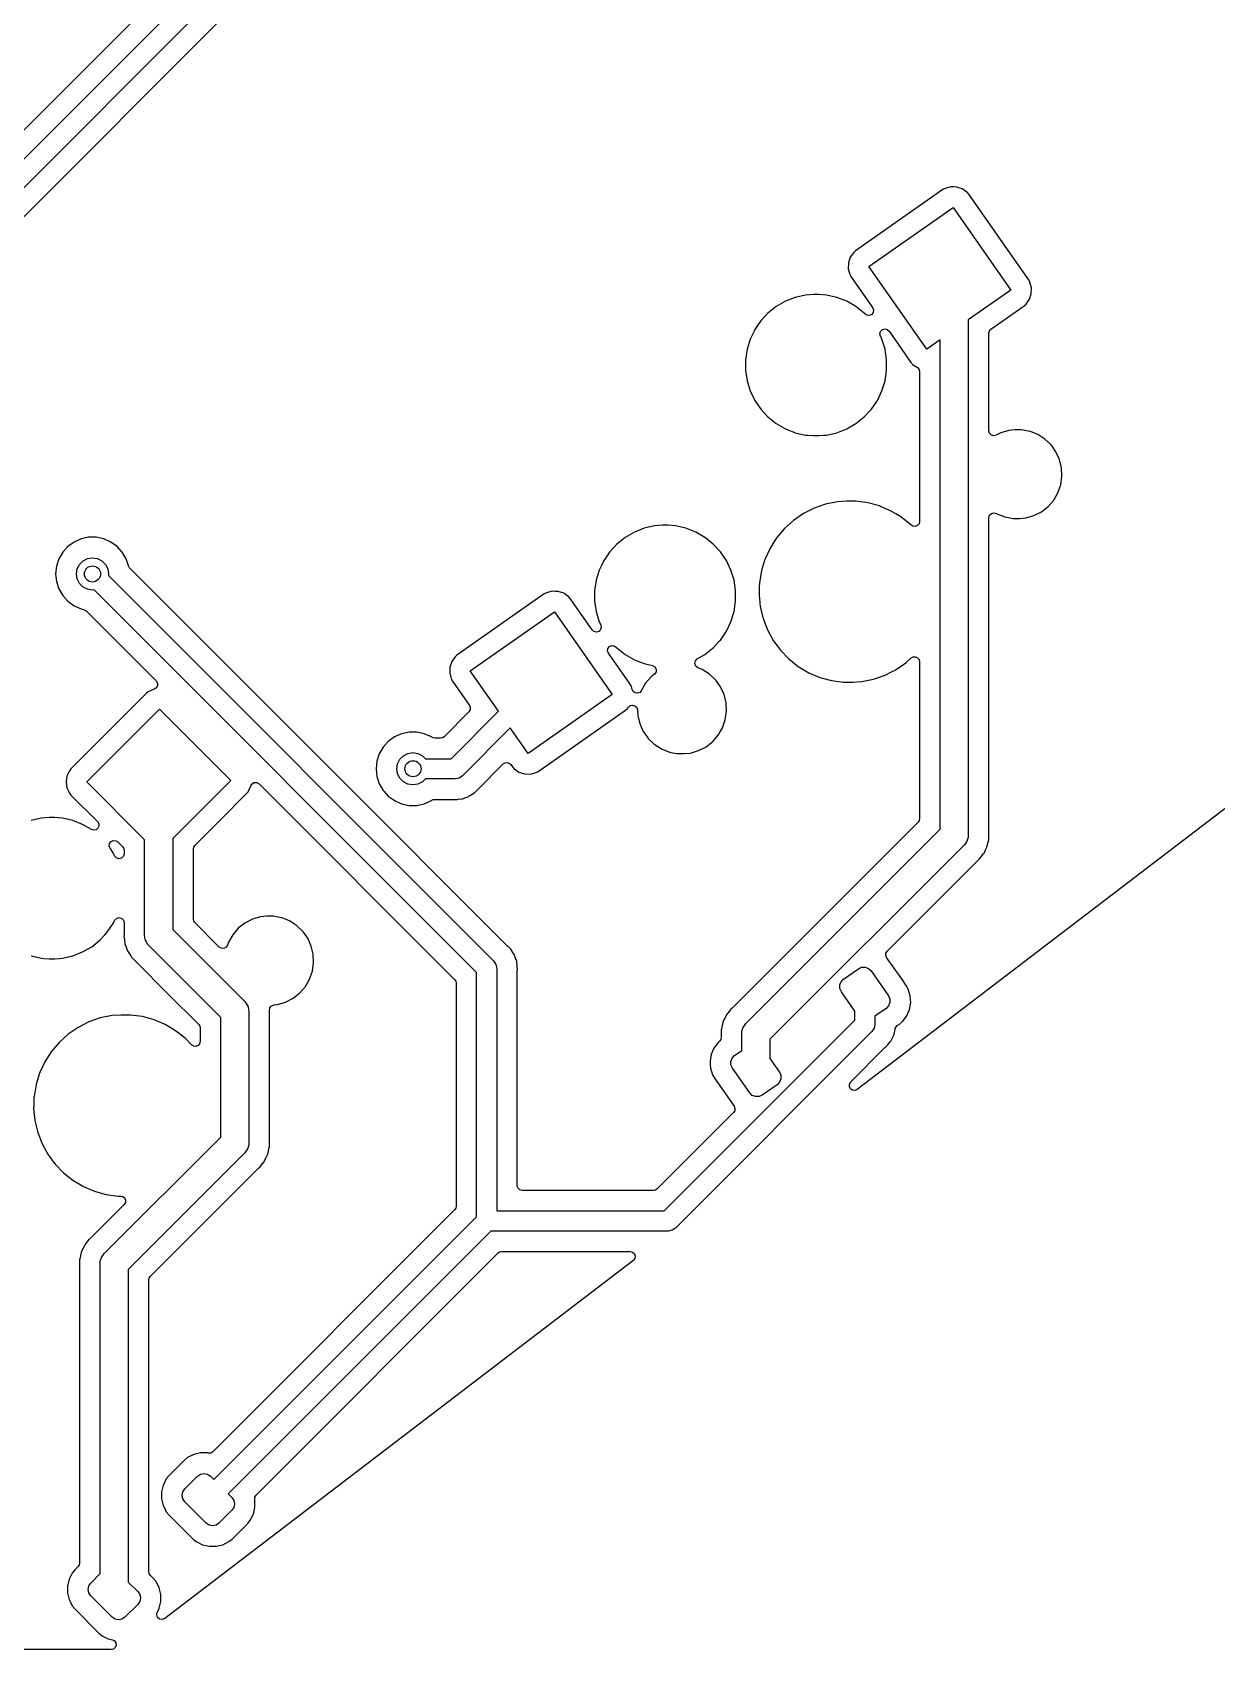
# Model space of a CAD drawing. Extents: x 15 to 269, y -160 to -43.
# Drawn here: x 191.16 to 220.54, y -159.93 to -119.83 of the extents above; entities that cross this region are included whole.
import ezdxf

# ---------------------------------------------------------------- set-up
doc = ezdxf.new("R2010")
doc.units = 0
doc.layers.add('BLACK', color=7, linetype='CONTINUOUS')

msp = doc.modelspace()

# ---------------------------------------------------------------- linework, layer by layer
at = {"layer": 'BLACK', "linetype": 'CONTINUOUS'}
for p, q in [((186.009, -127.911), (197.112, -116.808)), ((197.345, -117.283), (186.289, -128.338)), ((186.658, -128.688), (197.426, -117.921)), ((193.988, -119.213), (185.835, -127.366)), ((213.747, -123.731), (211.578, -125.25)), ((213.8, -123.702), (213.747, -123.731)), ((213.942, -123.665), (213.8, -123.702)), ((214.015, -123.667), (213.942, -123.665)), ((213.942, -123.665), (213.942, -123.665)), ((214.088, -123.67), (214.015, -123.667)), ((214.227, -123.715), (214.088, -123.67)), ((214.341, -123.794), (214.227, -123.715)), ((214.347, -123.798), (214.341, -123.794)), ((214.387, -123.844), (214.347, -123.798)), ((215.698, -125.716), (214.387, -123.844)), ((211.91, -125.638), (213.999, -124.176)), ((213.999, -124.176), (215.433, -126.224)), ((211.45, -125.41), (211.404, -125.549)), ((211.533, -125.29), (211.45, -125.41)), ((211.578, -125.25), (211.533, -125.29)), ((211.404, -125.549), (211.399, -125.695)), ((211.399, -125.695), (211.436, -125.837)), ((211.436, -125.837), (211.466, -125.89)), ((211.466, -125.89), (212.004, -126.658)), ((213.344, -127.686), (211.91, -125.638)), ((215.877, -125.972), (215.698, -125.716)), ((215.433, -126.224), (214.377, -126.963)), ((215.906, -126.024), (215.877, -125.972)), ((215.907, -126.025), (215.906, -126.024)), ((215.943, -126.167), (215.907, -126.025)), ((215.939, -126.313), (215.943, -126.167)), ((209.611, -126.631), (209.406, -126.795)), ((209.838, -126.5), (209.611, -126.631)), ((210.082, -126.404), (209.838, -126.5)), ((210.338, -126.346), (210.082, -126.404)), ((210.534, -126.331), (210.338, -126.346)), ((210.665, -126.331), (210.534, -126.331)), ((210.534, -126.331), (210.534, -126.331)), ((210.861, -126.346), (210.665, -126.331)), ((210.665, -126.331), (210.665, -126.331)), ((211.117, -126.404), (210.861, -126.346)), ((211.361, -126.5), (211.117, -126.404)), ((211.588, -126.631), (211.361, -126.5)), ((211.794, -126.795), (211.588, -126.631)), ((211.588, -126.631), (211.588, -126.631)), ((212.004, -126.658), (212.025, -126.716)), ((214.964, -127.173), (215.764, -126.612)), ((215.764, -126.612), (215.81, -126.572)), ((215.81, -126.572), (215.893, -126.452)), ((215.893, -126.452), (215.939, -126.313)), ((209.164, -127.08), (209.08, -127.203)), ((209.227, -126.987), (209.164, -127.08)), ((209.406, -126.795), (209.227, -126.987)), ((211.811, -126.814), (211.794, -126.795)), ((211.794, -126.795), (211.794, -126.795)), ((211.794, -126.795), (211.794, -126.795)), ((211.863, -126.847), (211.811, -126.814)), ((211.924, -126.852), (211.863, -126.847)), ((211.98, -126.826), (211.924, -126.852)), ((212.017, -126.777), (211.98, -126.826)), ((212.025, -126.716), (212.017, -126.777)), ((214.377, -126.963), (214.377, -139.733)), ((208.966, -127.44), (208.888, -127.691)), ((209.062, -127.24), (208.966, -127.44)), ((209.079, -127.204), (209.062, -127.24)), ((209.08, -127.203), (209.079, -127.204)), ((212.185, -127.304), (212.202, -127.246)), ((212.197, -127.364), (212.185, -127.304)), ((212.211, -127.393), (212.197, -127.364)), ((212.202, -127.246), (212.246, -127.203)), ((212.234, -127.44), (212.211, -127.393)), ((212.311, -127.691), (212.234, -127.44)), ((212.246, -127.203), (212.304, -127.186)), ((212.304, -127.186), (212.364, -127.199)), ((212.364, -127.199), (212.41, -127.239)), ((212.41, -127.239), (212.955, -128.018)), ((213.677, -127.453), (213.344, -127.686)), ((213.677, -139.588), (213.677, -127.453)), ((214.885, -127.292), (214.899, -127.235)), ((214.885, -129.709), (214.885, -127.292)), ((214.899, -127.235), (214.938, -127.191)), ((214.938, -127.191), (214.964, -127.173)), ((208.888, -127.691), (208.849, -127.951)), ((212.35, -127.951), (212.311, -127.691)), ((208.849, -127.951), (208.849, -128.213)), ((208.849, -128.213), (208.888, -128.472)), ((212.311, -128.472), (212.35, -128.213)), ((212.35, -128.213), (212.35, -127.951)), ((212.955, -128.018), (212.984, -128.05)), ((212.984, -128.05), (212.995, -128.064)), ((212.995, -128.064), (213.114, -128.145)), ((213.114, -128.145), (213.154, -128.19)), ((213.154, -128.19), (213.168, -128.248)), ((213.168, -128.248), (213.168, -131.959)), ((208.888, -128.472), (208.966, -128.723)), ((212.234, -128.723), (212.311, -128.472)), ((208.966, -128.723), (209.079, -128.959)), ((209.079, -128.959), (209.211, -129.153)), ((211.972, -129.176), (212.12, -128.959)), ((212.12, -128.959), (212.234, -128.723)), ((209.211, -129.153), (209.227, -129.176)), ((209.227, -129.176), (209.4, -129.363)), ((209.4, -129.363), (209.406, -129.369)), ((209.406, -129.369), (209.611, -129.532)), ((211.588, -129.532), (211.794, -129.369)), ((211.794, -129.369), (211.932, -129.219)), ((211.932, -129.219), (211.972, -129.176)), ((211.972, -129.176), (211.972, -129.176)), ((211.972, -129.176), (211.972, -129.176)), ((209.611, -129.532), (209.838, -129.663)), ((209.838, -129.663), (209.939, -129.703)), ((209.939, -129.703), (210.028, -129.738)), ((210.028, -129.738), (210.082, -129.759)), ((210.082, -129.759), (210.338, -129.818)), ((210.338, -129.818), (210.394, -129.822)), ((210.394, -129.822), (210.534, -129.832)), ((210.534, -129.832), (210.534, -129.832)), ((210.534, -129.832), (210.665, -129.832)), ((210.665, -129.832), (210.788, -129.823)), ((210.665, -129.832), (210.665, -129.832)), ((210.788, -129.823), (210.861, -129.818)), ((210.861, -129.818), (211.117, -129.759)), ((211.117, -129.759), (211.361, -129.663)), ((211.361, -129.663), (211.588, -129.532)), ((214.901, -129.77), (214.885, -129.709)), ((214.945, -129.815), (214.901, -129.77)), ((215.005, -129.833), (214.945, -129.815)), ((215.066, -129.819), (215.005, -129.833)), ((215.183, -129.759), (215.066, -129.819)), ((215.385, -129.7), (215.183, -129.759)), ((215.454, -129.693), (215.385, -129.7)), ((215.542, -129.685), (215.454, -129.693)), ((215.699, -129.685), (215.542, -129.685)), ((215.906, -129.725), (215.699, -129.685)), ((215.699, -129.685), (215.699, -129.685)), ((215.917, -129.729), (215.906, -129.725)), ((215.906, -129.725), (215.906, -129.725)), ((215.906, -129.725), (215.906, -129.725)), ((216.101, -129.803), (215.917, -129.729)), ((216.278, -129.916), (216.101, -129.803)), ((216.43, -130.062), (216.278, -129.916)), ((216.278, -129.916), (216.278, -129.916)), ((216.278, -129.916), (216.278, -129.916)), ((216.471, -130.119), (216.43, -130.062)), ((216.552, -130.233), (216.471, -130.119)), ((216.64, -130.424), (216.552, -130.233)), ((216.552, -130.233), (216.552, -130.233)), ((216.552, -130.233), (216.552, -130.233)), ((216.689, -130.629), (216.64, -130.424)), ((216.699, -130.839), (216.689, -130.629)), ((216.6, -131.246), (216.669, -131.047)), ((216.669, -131.047), (216.699, -130.839)), ((211.133, -131.471), (210.838, -131.53)), ((211.358, -131.456), (211.133, -131.471)), ((211.583, -131.456), (211.358, -131.456)), ((211.358, -131.456), (211.358, -131.456)), ((211.881, -131.496), (211.583, -131.456)), ((212.171, -131.575), (211.881, -131.496)), ((211.881, -131.496), (211.881, -131.496)), ((211.881, -131.496), (211.881, -131.496)), ((216.357, -131.587), (216.495, -131.428)), ((216.495, -131.428), (216.6, -131.246)), ((210.286, -131.765), (210.039, -131.935)), ((210.555, -131.629), (210.286, -131.765)), ((210.838, -131.53), (210.555, -131.629)), ((212.199, -131.587), (212.171, -131.575)), ((212.447, -131.692), (212.199, -131.587)), ((212.576, -131.769), (212.447, -131.692)), ((212.706, -131.845), (212.576, -131.769)), ((212.942, -132.032), (212.706, -131.845)), ((214.885, -131.867), (214.902, -131.804)), ((214.885, -139.64), (214.885, -131.867)), ((214.902, -131.804), (214.95, -131.758)), ((214.95, -131.758), (215.014, -131.743)), ((215.014, -131.743), (215.076, -131.763)), ((215.076, -131.763), (215.087, -131.77)), ((215.087, -131.77), (215.282, -131.848)), ((215.282, -131.848), (215.411, -131.873)), ((215.411, -131.873), (215.489, -131.888)), ((215.489, -131.888), (215.489, -131.888)), ((215.489, -131.888), (215.646, -131.888)), ((215.646, -131.888), (215.803, -131.873)), ((215.646, -131.888), (215.646, -131.888)), ((215.803, -131.873), (216.005, -131.813)), ((216.005, -131.813), (216.192, -131.717)), ((216.192, -131.717), (216.357, -131.587)), ((206.093, -132.223), (205.866, -132.354)), ((206.337, -132.127), (206.093, -132.223)), ((206.593, -132.069), (206.337, -132.127)), ((206.789, -132.054), (206.593, -132.069)), ((206.92, -132.054), (206.789, -132.054)), ((206.789, -132.054), (206.789, -132.054)), ((207.116, -132.069), (206.92, -132.054)), ((206.92, -132.054), (206.92, -132.054)), ((207.372, -132.127), (207.116, -132.069)), ((207.616, -132.223), (207.372, -132.127)), ((207.844, -132.354), (207.616, -132.223)), ((209.816, -132.136), (209.622, -132.366)), ((210.039, -131.935), (209.816, -132.136)), ((212.955, -132.046), (212.942, -132.032)), ((213.004, -132.077), (212.955, -132.046)), ((213.062, -132.082), (213.004, -132.077)), ((213.116, -132.06), (213.062, -132.082)), ((213.154, -132.016), (213.116, -132.06)), ((213.168, -131.959), (213.154, -132.016)), ((192.039, -132.581), (191.911, -132.723)), ((192.193, -132.469), (192.039, -132.581)), ((192.368, -132.391), (192.193, -132.469)), ((192.555, -132.351), (192.368, -132.391)), ((192.745, -132.351), (192.555, -132.351)), ((192.555, -132.351), (192.555, -132.351)), ((192.932, -132.391), (192.745, -132.351)), ((192.745, -132.351), (192.745, -132.351)), ((193.107, -132.469), (192.932, -132.391)), ((193.261, -132.581), (193.107, -132.469)), ((193.107, -132.469), (193.107, -132.469)), ((193.369, -132.701), (193.261, -132.581)), ((193.389, -132.723), (193.369, -132.701)), ((205.482, -132.71), (205.474, -132.723)), ((205.661, -132.518), (205.482, -132.71)), ((205.866, -132.354), (205.661, -132.518)), ((207.858, -132.366), (207.844, -132.354)), ((208.049, -132.518), (207.858, -132.366)), ((208.227, -132.71), (208.049, -132.518)), ((208.049, -132.518), (208.049, -132.518)), ((208.049, -132.518), (208.049, -132.518)), ((208.375, -132.927), (208.227, -132.71)), ((208.227, -132.71), (208.227, -132.71)), ((208.227, -132.71), (208.227, -132.71)), ((209.46, -132.619), (209.335, -132.888)), ((209.622, -132.366), (209.46, -132.619)), ((191.756, -133.07), (191.736, -133.26)), ((191.815, -132.888), (191.756, -133.07)), ((191.756, -133.07), (191.756, -133.07)), ((191.756, -133.07), (191.756, -133.07)), ((191.911, -132.723), (191.815, -132.888)), ((192.27, -133.136), (192.326, -133.025)), ((192.326, -133.025), (192.415, -132.936)), ((192.415, -132.936), (192.526, -132.88)), ((192.526, -132.88), (192.65, -132.86)), ((192.65, -132.86), (192.774, -132.88)), ((192.774, -132.88), (192.885, -132.936)), ((192.885, -132.936), (192.974, -133.025)), ((192.974, -133.025), (193.03, -133.136)), ((193.485, -132.888), (193.389, -132.723)), ((193.54, -133.058), (193.485, -132.888)), ((193.57, -133.107), (193.54, -133.058)), ((198.553, -138.09), (193.57, -133.107)), ((205.282, -133.036), (205.221, -133.163)), ((205.335, -132.927), (205.282, -133.036)), ((205.357, -132.894), (205.335, -132.927)), ((205.474, -132.723), (205.357, -132.894)), ((208.489, -133.163), (208.375, -132.927)), ((209.323, -132.927), (209.245, -133.178)), ((209.334, -132.892), (209.323, -132.927)), ((209.335, -132.888), (209.334, -132.892)), ((191.736, -133.26), (191.743, -133.321)), ((191.743, -133.321), (191.756, -133.45)), ((191.756, -133.45), (191.815, -133.632)), ((192.25, -133.26), (192.27, -133.136)), ((192.27, -133.384), (192.25, -133.26)), ((192.326, -133.495), (192.27, -133.384)), ((192.415, -133.584), (192.326, -133.495)), ((193.03, -133.136), (193.05, -133.26)), ((193.05, -133.26), (193.044, -133.3)), ((193.044, -133.3), (202.606, -142.862)), ((205.143, -133.414), (205.104, -133.673)), ((205.221, -133.163), (205.143, -133.414)), ((208.566, -133.414), (208.489, -133.163)), ((208.605, -133.673), (208.566, -133.414)), ((209.195, -133.475), (209.191, -133.579)), ((209.202, -133.429), (209.195, -133.475)), ((209.245, -133.178), (209.202, -133.429)), ((191.815, -133.632), (191.911, -133.797)), ((191.911, -133.797), (191.911, -133.797)), ((191.911, -133.797), (192.039, -133.939)), ((192.526, -133.64), (192.415, -133.584)), ((192.65, -133.66), (192.526, -133.64)), ((192.69, -133.654), (192.65, -133.66)), ((202.179, -143.143), (192.69, -133.654)), ((203.859, -133.756), (201.69, -135.274)), ((203.912, -133.726), (203.859, -133.756)), ((204.054, -133.69), (203.912, -133.726)), ((204.127, -133.692), (204.054, -133.69)), ((204.054, -133.69), (204.054, -133.69)), ((204.2, -133.694), (204.127, -133.692)), ((204.339, -133.74), (204.2, -133.694)), ((204.421, -133.797), (204.339, -133.74)), ((204.459, -133.823), (204.421, -133.797)), ((204.499, -133.869), (204.459, -133.823)), ((204.986, -134.564), (204.499, -133.869)), ((205.104, -133.673), (205.104, -133.936)), ((208.605, -133.936), (208.605, -133.673)), ((209.191, -133.579), (209.185, -133.775)), ((209.185, -133.775), (209.215, -134.074)), ((192.039, -133.939), (192.193, -134.051)), ((192.193, -134.051), (192.368, -134.129)), ((192.368, -134.129), (192.431, -134.142)), ((192.431, -134.142), (192.465, -134.155)), ((192.465, -134.155), (192.493, -134.176)), ((192.493, -134.176), (194.229, -135.912)), ((202.022, -135.663), (204.11, -134.2)), ((204.11, -134.2), (205.544, -136.248)), ((205.104, -133.936), (205.143, -134.195)), ((205.143, -134.195), (205.178, -134.309)), ((205.178, -134.309), (205.221, -134.446)), ((208.489, -134.446), (208.566, -134.195)), ((208.566, -134.195), (208.605, -133.936)), ((209.215, -134.074), (209.284, -134.366)), ((205.044, -134.648), (204.986, -134.564)), ((205.091, -134.687), (205.044, -134.648)), ((205.15, -134.7), (205.091, -134.687)), ((205.209, -134.683), (205.15, -134.7)), ((205.252, -134.641), (205.209, -134.683)), ((205.221, -134.446), (205.258, -134.523)), ((205.27, -134.582), (205.252, -134.641)), ((205.258, -134.523), (205.27, -134.582)), ((208.227, -134.899), (208.375, -134.682)), ((208.375, -134.682), (208.489, -134.446)), ((209.284, -134.366), (209.392, -134.647)), ((209.392, -134.647), (209.537, -134.91)), ((205.429, -135.17), (205.438, -135.11)), ((205.438, -135.11), (205.474, -135.06)), ((205.474, -135.06), (205.53, -135.035)), ((205.53, -135.035), (205.592, -135.039)), ((205.592, -135.039), (205.643, -135.073)), ((205.643, -135.073), (205.661, -135.091)), ((205.661, -135.091), (205.661, -135.091)), ((205.661, -135.091), (205.661, -135.091)), ((205.661, -135.091), (205.866, -135.255)), ((207.844, -135.255), (208.049, -135.091)), ((208.049, -135.091), (208.207, -134.921)), ((208.207, -134.921), (208.227, -134.899)), ((208.227, -134.899), (208.227, -134.899)), ((208.227, -134.899), (208.227, -134.899)), ((209.537, -134.91), (209.665, -135.084)), ((209.665, -135.084), (209.715, -135.152)), ((201.561, -135.435), (201.516, -135.574)), ((201.644, -135.314), (201.561, -135.435)), ((201.69, -135.274), (201.644, -135.314)), ((205.451, -135.228), (205.429, -135.17)), ((205.989, -135.996), (205.451, -135.228)), ((205.866, -135.255), (206.093, -135.386)), ((206.093, -135.386), (206.244, -135.445)), ((206.244, -135.445), (206.334, -135.481)), ((206.334, -135.481), (206.337, -135.482)), ((206.337, -135.482), (206.542, -135.529)), ((207.592, -135.481), (207.607, -135.414)), ((207.616, -135.545), (207.592, -135.481)), ((207.607, -135.414), (207.654, -135.364)), ((207.654, -135.364), (207.844, -135.255)), ((209.715, -135.152), (209.924, -135.368)), ((209.924, -135.368), (210.16, -135.554)), ((212.586, -135.63), (212.827, -135.465)), ((212.827, -135.465), (212.961, -135.344)), ((212.961, -135.344), (213.011, -135.317)), ((213.011, -135.317), (213.067, -135.314)), ((213.067, -135.314), (213.119, -135.337)), ((213.119, -135.337), (213.155, -135.381)), ((213.155, -135.381), (213.168, -135.436)), ((213.168, -135.436), (213.168, -139.326)), ((194.229, -135.912), (194.262, -135.971)), ((201.514, -135.623), (201.511, -135.72)), ((201.511, -135.72), (201.538, -135.825)), ((201.516, -135.574), (201.514, -135.623)), ((201.538, -135.825), (201.548, -135.861)), ((201.548, -135.861), (201.577, -135.915)), ((201.577, -135.915), (202.001, -136.52)), ((202.722, -136.663), (202.022, -135.663)), ((206.508, -135.813), (206.37, -135.972)), ((206.592, -135.747), (206.508, -135.813)), ((206.542, -135.529), (206.603, -135.562)), ((206.632, -135.691), (206.592, -135.747)), ((206.603, -135.562), (206.636, -135.623)), ((206.636, -135.623), (206.632, -135.691)), ((207.67, -135.587), (207.616, -135.545)), ((207.778, -135.63), (207.67, -135.587)), ((207.955, -135.744), (207.778, -135.63)), ((208.108, -135.889), (207.955, -135.744)), ((207.955, -135.744), (207.955, -135.744)), ((207.955, -135.744), (207.955, -135.744)), ((208.119, -135.906), (208.108, -135.889)), ((208.23, -136.061), (208.119, -135.906)), ((210.16, -135.554), (210.418, -135.708)), ((210.418, -135.708), (210.695, -135.825)), ((210.695, -135.825), (210.695, -135.825)), ((210.695, -135.825), (210.695, -135.825)), ((210.695, -135.825), (210.759, -135.842)), ((210.759, -135.842), (210.985, -135.904)), ((210.985, -135.904), (211.282, -135.944)), ((211.733, -135.929), (211.82, -135.912)), ((211.82, -135.912), (212.027, -135.869)), ((212.027, -135.869), (212.311, -135.771)), ((212.311, -135.771), (212.47, -135.69)), ((212.47, -135.69), (212.579, -135.635)), ((212.579, -135.635), (212.586, -135.63)), ((193.987, -136.22), (192.115, -138.092)), ((194.034, -136.182), (193.987, -136.22)), ((194.183, -136.113), (194.034, -136.182)), ((194.221, -136.094), (194.182, -136.111)), ((194.182, -136.111), (194.183, -136.113)), ((194.259, -136.038), (194.221, -136.094)), ((194.262, -135.971), (194.259, -136.038)), ((205.544, -136.248), (203.456, -137.711)), ((206.018, -136.05), (205.989, -135.996)), ((205.989, -135.996), (205.989, -135.996)), ((206.037, -136.124), (206.018, -136.05)), ((206.018, -136.05), (206.018, -136.05)), ((206.018, -136.05), (206.018, -136.05)), ((206.065, -136.175), (206.037, -136.124)), ((206.112, -136.208), (206.065, -136.175)), ((206.17, -136.216), (206.112, -136.208)), ((206.225, -136.196), (206.17, -136.216)), ((206.265, -136.154), (206.225, -136.196)), ((206.37, -135.972), (206.265, -136.154)), ((208.317, -136.252), (208.23, -136.061)), ((208.23, -136.061), (208.23, -136.061)), ((208.23, -136.061), (208.23, -136.061)), ((208.367, -136.456), (208.317, -136.252)), ((211.282, -135.944), (211.508, -135.944)), ((211.508, -135.944), (211.733, -135.929)), ((211.508, -135.944), (211.508, -135.944)), ((224.717, -136.042), (211.623, -146.039)), ((192.509, -138.417), (194.312, -136.614)), ((194.312, -136.614), (196.08, -138.381)), ((201.987, -136.679), (201.371, -137.295)), ((201.545, -137.84), (202.722, -136.663)), ((202.017, -136.63), (201.987, -136.679)), ((202.001, -136.52), (202.022, -136.573)), ((202.022, -136.573), (202.017, -136.63)), ((203.707, -138.155), (205.876, -136.637)), ((205.876, -136.637), (205.922, -136.597)), ((205.922, -136.597), (205.944, -136.565)), ((205.944, -136.565), (205.99, -136.525)), ((205.99, -136.525), (206.049, -136.512)), ((206.049, -136.512), (206.108, -136.528)), ((206.108, -136.528), (206.152, -136.571)), ((206.152, -136.571), (206.17, -136.63)), ((206.17, -136.63), (206.176, -136.771)), ((208.347, -136.875), (208.377, -136.666)), ((208.377, -136.666), (208.367, -136.456)), ((203.013, -137.079), (201.825, -138.267)), ((203.456, -137.711), (203.013, -137.079)), ((206.176, -136.771), (206.226, -136.976)), ((206.226, -136.976), (206.233, -136.992)), ((206.233, -136.992), (206.313, -137.167)), ((208.173, -137.256), (208.278, -137.073)), ((208.278, -137.073), (208.347, -136.875)), ((199.989, -137.411), (199.861, -137.553)), ((200.143, -137.299), (199.989, -137.411)), ((200.318, -137.221), (200.143, -137.299)), ((200.505, -137.181), (200.318, -137.221)), ((200.695, -137.181), (200.505, -137.181)), ((200.505, -137.181), (200.505, -137.181)), ((200.882, -137.221), (200.695, -137.181)), ((200.695, -137.181), (200.695, -137.181)), ((201.057, -137.299), (200.882, -137.221)), ((201.069, -137.308), (201.057, -137.299)), ((201.104, -137.325), (201.069, -137.308)), ((201.142, -137.332), (201.104, -137.325)), ((201.283, -137.332), (201.142, -137.332)), ((201.33, -137.322), (201.283, -137.332)), ((201.371, -137.295), (201.33, -137.322)), ((206.313, -137.167), (206.407, -137.299)), ((206.407, -137.299), (206.435, -137.338)), ((206.435, -137.338), (206.587, -137.483)), ((206.587, -137.483), (206.587, -137.483)), ((206.587, -137.483), (206.587, -137.483)), ((206.587, -137.483), (206.764, -137.597)), ((207.87, -137.545), (208.035, -137.414)), ((208.035, -137.414), (208.173, -137.256)), ((199.706, -137.9), (199.686, -138.09)), ((199.765, -137.718), (199.706, -137.9)), ((199.861, -137.553), (199.765, -137.718)), ((200.22, -137.966), (200.276, -137.855)), ((200.276, -137.855), (200.365, -137.766)), ((200.365, -137.766), (200.476, -137.71)), ((200.476, -137.71), (200.6, -137.69)), ((200.6, -137.69), (200.724, -137.71)), ((200.724, -137.71), (200.835, -137.766)), ((200.835, -137.766), (200.909, -137.84)), ((200.909, -137.84), (201.545, -137.84)), ((206.764, -137.597), (206.764, -137.597)), ((206.764, -137.597), (206.96, -137.675)), ((206.96, -137.675), (207.088, -137.7)), ((207.088, -137.7), (207.166, -137.715)), ((207.166, -137.715), (207.166, -137.715)), ((207.166, -137.715), (207.324, -137.715)), ((207.324, -137.715), (207.481, -137.7)), ((207.324, -137.715), (207.324, -137.715)), ((207.481, -137.7), (207.683, -137.641)), ((207.683, -137.641), (207.87, -137.545)), ((192.016, -138.272), (191.995, -138.417)), ((192.076, -138.139), (192.016, -138.272)), ((192.115, -138.092), (192.076, -138.139)), ((202.956, -142.494), (198.553, -138.09)), ((199.686, -138.09), (199.706, -138.28)), ((199.706, -138.28), (199.765, -138.462)), ((200.2, -138.09), (200.22, -137.966)), ((200.22, -138.214), (200.2, -138.09)), ((200.276, -138.325), (200.22, -138.214)), ((200.365, -138.414), (200.276, -138.325)), ((201.744, -138.321), (201.649, -138.34)), ((201.825, -138.267), (201.744, -138.321)), ((202.194, -138.617), (202.84, -137.972)), ((202.84, -137.972), (202.885, -137.943)), ((202.885, -137.943), (202.938, -137.936)), ((202.938, -137.936), (202.989, -137.952)), ((202.989, -137.952), (203.029, -137.988)), ((203.029, -137.988), (203.067, -138.042)), ((203.067, -138.042), (203.107, -138.088)), ((203.107, -138.088), (203.227, -138.171)), ((203.227, -138.171), (203.366, -138.217)), ((203.366, -138.217), (203.513, -138.221)), ((203.513, -138.221), (203.654, -138.185)), ((203.654, -138.185), (203.707, -138.155)), ((191.995, -138.417), (192.016, -138.562)), ((192.016, -138.562), (192.076, -138.695)), ((192.076, -138.695), (192.115, -138.742)), ((193.944, -139.852), (192.509, -138.417)), ((196.08, -138.381), (194.644, -139.817)), ((195.819, -139.361), (196.474, -138.707)), ((196.474, -138.707), (196.512, -138.659)), ((196.512, -138.659), (196.58, -138.51)), ((196.512, -138.659), (196.512, -138.659)), ((196.58, -138.51), (196.582, -138.511)), ((196.582, -138.511), (196.599, -138.473)), ((196.599, -138.473), (196.655, -138.434)), ((196.655, -138.434), (196.723, -138.431)), ((196.723, -138.431), (196.782, -138.464)), ((196.782, -138.464), (201.634, -143.317)), ((199.765, -138.462), (199.861, -138.627)), ((199.861, -138.627), (199.883, -138.652)), ((199.883, -138.652), (199.989, -138.769)), ((200.476, -138.47), (200.365, -138.414)), ((200.6, -138.49), (200.476, -138.47)), ((200.724, -138.47), (200.6, -138.49)), ((200.835, -138.414), (200.724, -138.47)), ((200.909, -138.34), (200.835, -138.414)), ((201.649, -138.34), (200.909, -138.34)), ((202.038, -138.742), (202.055, -138.731)), ((202.055, -138.731), (202.058, -138.729)), ((202.058, -138.729), (202.122, -138.689)), ((202.122, -138.689), (202.123, -138.688)), ((202.122, -138.689), (202.122, -138.689)), ((202.123, -138.688), (202.139, -138.676)), ((202.139, -138.675), (202.192, -138.62)), ((202.139, -138.676), (202.139, -138.675)), ((202.139, -138.675), (202.139, -138.675)), ((202.192, -138.62), (202.194, -138.617)), ((192.115, -138.742), (192.774, -139.401)), ((199.989, -138.769), (200.107, -138.855)), ((200.107, -138.855), (200.143, -138.881)), ((200.143, -138.881), (200.318, -138.959)), ((200.318, -138.959), (200.505, -138.999)), ((200.505, -138.999), (200.505, -138.999)), ((200.505, -138.999), (200.695, -138.999)), ((200.695, -138.999), (200.882, -138.959)), ((200.695, -138.999), (200.695, -138.999)), ((200.882, -138.959), (201.057, -138.881)), ((200.882, -138.959), (200.882, -138.959)), ((200.882, -138.959), (200.882, -138.959)), ((201.057, -138.881), (201.061, -138.878)), ((201.061, -138.878), (201.069, -138.872)), ((201.069, -138.872), (201.104, -138.855)), ((201.104, -138.855), (201.142, -138.849)), ((201.142, -138.849), (201.584, -138.849)), ((201.584, -138.849), (201.602, -138.85)), ((201.602, -138.85), (201.606, -138.85)), ((201.606, -138.85), (201.626, -138.853)), ((201.626, -138.853), (201.676, -138.849)), ((201.676, -138.849), (201.687, -138.849)), ((201.687, -138.849), (201.693, -138.849)), ((201.693, -138.849), (201.724, -138.845)), ((201.693, -138.849), (201.693, -138.849)), ((201.724, -138.845), (201.727, -138.844)), ((201.727, -138.844), (201.803, -138.838)), ((201.803, -138.838), (201.803, -138.838)), ((201.803, -138.838), (201.804, -138.838)), ((201.804, -138.838), (201.824, -138.833)), ((201.824, -138.833), (201.825, -138.833)), ((201.825, -138.833), (201.896, -138.807)), ((201.825, -138.833), (201.825, -138.833)), ((201.896, -138.807), (201.899, -138.806)), ((201.899, -138.806), (201.971, -138.782)), ((201.971, -138.782), (201.971, -138.782)), ((201.971, -138.782), (201.972, -138.782)), ((201.972, -138.782), (201.99, -138.773)), ((201.99, -138.773), (202.038, -138.742)), ((191.381, -139.315), (191.125, -139.373)), ((191.577, -139.3), (191.381, -139.315)), ((191.708, -139.3), (191.577, -139.3)), ((191.577, -139.3), (191.577, -139.3)), ((191.904, -139.315), (191.708, -139.3)), ((191.708, -139.3), (191.708, -139.3)), ((192.16, -139.373), (191.904, -139.315)), ((192.404, -139.469), (192.16, -139.373)), ((192.624, -139.596), (192.404, -139.469)), ((192.774, -139.401), (192.805, -139.452)), ((192.808, -139.511), (192.785, -139.564)), ((192.805, -139.452), (192.808, -139.511)), ((195.189, -139.991), (195.819, -139.361)), ((213.132, -139.414), (208.528, -144.017)), ((213.159, -139.374), (213.132, -139.414)), ((213.168, -139.326), (213.159, -139.374)), ((192.681, -139.613), (192.624, -139.596)), ((192.739, -139.601), (192.681, -139.613)), ((192.785, -139.564), (192.739, -139.601)), ((193.074, -139.945), (193.11, -139.896)), ((193.11, -139.896), (193.165, -139.87)), ((193.165, -139.87), (193.225, -139.873)), ((193.225, -139.873), (193.277, -139.904)), ((193.277, -139.904), (193.399, -140.027)), ((193.944, -142.224), (193.944, -139.852)), ((194.644, -139.817), (194.644, -142.079)), ((208.86, -144.405), (213.677, -139.588)), ((214.334, -139.9), (214.303, -139.94)), ((214.337, -139.893), (214.334, -139.9)), ((214.341, -139.887), (214.337, -139.893)), ((214.355, -139.839), (214.341, -139.887)), ((214.372, -139.791), (214.355, -139.839)), ((214.373, -139.781), (214.372, -139.791)), ((214.374, -139.777), (214.373, -139.781)), ((214.377, -139.733), (214.374, -139.769)), ((214.374, -139.769), (214.374, -139.777)), ((214.845, -140.009), (214.862, -139.931)), ((214.862, -139.931), (214.863, -139.928)), ((214.863, -139.928), (214.882, -139.85)), ((214.882, -139.85), (214.885, -139.827)), ((214.882, -139.85), (214.882, -139.85)), ((214.882, -139.85), (214.882, -139.85)), ((214.887, -139.663), (214.885, -139.64)), ((214.885, -139.743), (214.887, -139.663)), ((214.885, -139.747), (214.885, -139.743)), ((214.885, -139.743), (214.885, -139.743)), ((214.885, -139.827), (214.885, -139.747)), ((214.887, -139.663), (214.887, -139.663)), ((214.887, -139.663), (214.887, -139.663)), ((193.066, -140.005), (193.074, -139.945)), ((193.087, -140.062), (193.066, -140.005)), ((193.163, -140.173), (193.087, -140.062)), ((193.2, -140.25), (193.163, -140.173)), ((193.163, -140.173), (193.163, -140.173)), ((193.243, -140.3), (193.2, -140.25)), ((193.306, -140.32), (193.243, -140.3)), ((193.37, -140.306), (193.306, -140.32)), ((193.418, -140.26), (193.37, -140.306)), ((193.399, -140.027), (193.426, -140.067)), ((193.436, -140.197), (193.418, -140.26)), ((193.426, -140.067), (193.436, -140.114)), ((193.436, -140.114), (193.436, -140.197)), ((195.153, -140.079), (195.162, -140.031)), ((195.153, -141.817), (195.153, -140.079)), ((195.162, -140.031), (195.189, -139.991)), ((214.274, -139.981), (209.457, -144.798)), ((214.303, -139.94), (214.274, -139.981)), ((214.613, -140.362), (214.654, -140.327)), ((214.654, -140.327), (214.702, -140.264)), ((214.702, -140.264), (214.704, -140.261)), ((214.704, -140.261), (214.754, -140.199)), ((214.754, -140.198), (214.767, -140.179)), ((214.754, -140.199), (214.754, -140.198)), ((214.754, -140.198), (214.754, -140.198)), ((214.767, -140.179), (214.8, -140.106)), ((214.767, -140.179), (214.767, -140.179)), ((214.767, -140.179), (214.767, -140.179)), ((214.8, -140.106), (214.802, -140.103)), ((214.802, -140.103), (214.803, -140.1)), ((214.803, -140.1), (214.837, -140.031)), ((214.837, -140.031), (214.845, -140.009)), ((214.837, -140.031), (214.837, -140.031)), ((214.837, -140.031), (214.837, -140.031)), ((212.365, -142.61), (214.605, -140.369)), ((214.605, -140.369), (214.613, -140.362)), ((193.015, -142.145), (193.163, -141.928)), ((193.163, -141.928), (193.2, -141.851)), ((193.2, -141.851), (193.243, -141.802)), ((193.243, -141.802), (193.306, -141.781)), ((193.306, -141.781), (193.37, -141.796)), ((193.37, -141.796), (193.418, -141.841)), ((193.418, -141.841), (193.436, -141.905)), ((193.436, -141.905), (193.436, -142.184)), ((195.162, -141.865), (195.153, -141.817)), ((195.189, -141.905), (195.162, -141.865)), ((195.793, -142.509), (195.189, -141.905)), ((196.432, -141.916), (196.267, -142.046)), ((196.619, -141.82), (196.432, -141.916)), ((196.821, -141.76), (196.619, -141.82)), ((196.891, -141.754), (196.821, -141.76)), ((196.978, -141.745), (196.891, -141.754)), ((197.136, -141.745), (196.978, -141.745)), ((197.342, -141.785), (197.136, -141.745)), ((197.136, -141.745), (197.136, -141.745)), ((197.369, -141.796), (197.342, -141.785)), ((197.342, -141.785), (197.342, -141.785)), ((197.342, -141.785), (197.342, -141.785)), ((197.538, -141.863), (197.369, -141.796)), ((197.715, -141.977), (197.538, -141.863)), ((192.631, -142.501), (192.836, -142.338)), ((192.836, -142.338), (192.957, -142.208)), ((192.957, -142.208), (193.015, -142.145)), ((193.015, -142.145), (193.015, -142.145)), ((193.015, -142.145), (193.015, -142.145)), ((193.435, -142.194), (193.431, -142.247)), ((193.431, -142.247), (193.442, -142.327)), ((193.436, -142.184), (193.435, -142.194)), ((193.442, -142.327), (193.442, -142.33)), ((193.442, -142.33), (193.451, -142.41)), ((193.952, -142.274), (193.944, -142.224)), ((193.959, -142.324), (193.952, -142.274)), ((193.962, -142.331), (193.959, -142.324)), ((193.963, -142.338), (193.962, -142.331)), ((193.987, -142.382), (193.963, -142.338)), ((194.644, -142.079), (196.427, -143.863)), ((196.129, -142.205), (196.024, -142.387)), ((196.267, -142.046), (196.129, -142.205)), ((197.867, -142.122), (197.715, -141.977)), ((197.715, -141.977), (197.715, -141.977)), ((197.715, -141.977), (197.715, -141.977)), ((197.883, -142.145), (197.867, -142.122)), ((197.989, -142.294), (197.883, -142.145)), ((198.076, -142.485), (197.989, -142.294)), ((197.989, -142.294), (197.989, -142.294)), ((197.989, -142.294), (197.989, -142.294)), ((191.125, -142.728), (191.381, -142.787)), ((191.904, -142.787), (192.16, -142.728)), ((192.16, -142.728), (192.404, -142.632)), ((192.404, -142.632), (192.631, -142.501)), ((193.451, -142.41), (193.456, -142.432)), ((193.456, -142.432), (193.484, -142.508)), ((193.484, -142.508), (193.485, -142.511)), ((193.485, -142.511), (193.51, -142.586)), ((193.51, -142.586), (193.51, -142.587)), ((193.51, -142.587), (193.52, -142.608)), ((193.52, -142.608), (193.564, -142.675)), ((193.564, -142.675), (193.565, -142.678)), ((193.565, -142.678), (193.607, -142.747)), ((194.009, -142.427), (193.987, -142.382)), ((194.016, -142.435), (194.009, -142.427)), ((194.018, -142.439), (194.016, -142.435)), ((194.023, -142.444), (194.018, -142.439)), ((194.047, -142.472), (194.023, -142.444)), ((195.83, -144.255), (194.047, -142.472)), ((195.847, -142.541), (195.793, -142.509)), ((195.909, -142.542), (195.847, -142.541)), ((195.964, -142.514), (195.909, -142.542)), ((195.998, -142.462), (195.964, -142.514)), ((196.024, -142.387), (195.998, -142.462)), ((198.126, -142.689), (198.076, -142.485)), ((198.136, -142.899), (198.126, -142.689)), ((202.959, -142.496), (202.956, -142.494)), ((203.015, -142.549), (202.959, -142.496)), ((203.028, -142.564), (203.015, -142.549)), ((203.068, -142.63), (203.028, -142.564)), ((203.07, -142.633), (203.068, -142.63)), ((203.112, -142.697), (203.07, -142.633)), ((203.121, -142.715), (203.112, -142.697)), ((203.145, -142.788), (203.121, -142.715)), ((212.33, -142.715), (212.334, -142.658)), ((212.351, -142.768), (212.33, -142.715)), ((212.334, -142.658), (212.365, -142.61)), ((191.381, -142.787), (191.437, -142.791)), ((191.437, -142.791), (191.577, -142.801)), ((191.577, -142.801), (191.577, -142.801)), ((191.577, -142.801), (191.708, -142.801)), ((191.708, -142.801), (191.831, -142.792)), ((191.708, -142.801), (191.708, -142.801)), ((191.831, -142.792), (191.904, -142.787)), ((193.607, -142.747), (193.621, -142.765)), ((193.621, -142.765), (193.621, -142.765)), ((193.621, -142.765), (193.621, -142.765)), ((193.621, -142.765), (193.678, -142.822)), ((193.678, -142.822), (193.68, -142.824)), ((193.68, -142.824), (193.733, -142.88)), ((193.733, -142.88), (193.735, -142.882)), ((193.735, -142.882), (193.753, -142.897)), ((193.753, -142.897), (194.522, -143.666)), ((198.037, -143.306), (198.106, -143.108)), ((198.106, -143.108), (198.136, -142.899)), ((202.606, -142.862), (202.66, -142.943)), ((202.66, -142.943), (202.679, -143.039)), ((202.679, -143.039), (202.679, -149.052)), ((203.146, -142.792), (203.145, -142.788)), ((203.157, -142.822), (203.146, -142.792)), ((203.173, -142.864), (203.157, -142.822)), ((203.177, -142.884), (203.173, -142.864)), ((203.177, -142.885), (203.177, -142.884)), ((203.184, -142.96), (203.177, -142.885)), ((203.184, -142.964), (203.184, -142.96)), ((203.188, -142.995), (203.184, -142.964)), ((203.188, -143.001), (203.188, -142.995)), ((203.188, -142.995), (203.188, -142.995)), ((203.188, -143.011), (203.188, -143.001)), ((203.192, -143.061), (203.188, -143.011)), ((203.188, -143.103), (203.189, -143.085)), ((203.188, -148.42), (203.188, -143.103)), ((203.189, -143.082), (203.192, -143.061)), ((203.189, -143.085), (203.189, -143.082)), ((211.282, -143.306), (211.651, -143.047)), ((211.651, -143.047), (211.731, -143.012)), ((211.731, -143.012), (211.819, -143.01)), ((211.819, -143.01), (211.901, -143.042)), ((211.901, -143.042), (211.964, -143.103)), ((211.964, -143.103), (212.394, -143.717)), ((212.724, -143.301), (212.351, -142.768)), ((197.794, -143.648), (197.932, -143.489)), ((197.932, -143.489), (198.037, -143.306)), ((201.634, -143.317), (201.661, -143.357)), ((201.661, -143.357), (201.671, -143.405)), ((201.671, -143.405), (201.671, -148.937)), ((202.179, -149.199), (202.179, -143.143)), ((211.189, -143.451), (211.221, -143.369)), ((211.191, -143.539), (211.189, -143.451)), ((211.227, -143.619), (211.191, -143.539)), ((211.221, -143.369), (211.282, -143.306)), ((212.839, -143.465), (212.724, -143.301)), ((212.888, -143.554), (212.839, -143.465)), ((194.522, -143.666), (195.285, -144.429)), ((196.427, -143.863), (196.451, -143.89)), ((196.451, -143.89), (196.456, -143.895)), ((196.456, -143.895), (196.458, -143.899)), ((196.458, -143.899), (196.465, -143.907)), ((196.465, -143.907), (196.487, -143.952)), ((197.092, -143.965), (197.154, -143.942)), ((197.154, -143.942), (197.24, -143.933)), ((197.24, -143.933), (197.442, -143.874)), ((197.442, -143.874), (197.629, -143.778)), ((197.629, -143.778), (197.794, -143.648)), ((211.56, -144.096), (211.227, -143.619)), ((212.394, -143.717), (212.429, -143.797)), ((212.431, -143.885), (212.4, -143.967)), ((212.429, -143.797), (212.431, -143.885)), ((212.937, -143.718), (212.888, -143.554)), ((212.917, -144.058), (212.947, -143.889)), ((212.947, -143.889), (212.937, -143.718)), ((192.844, -144.269), (192.56, -144.368)), ((193.139, -144.21), (192.844, -144.269)), ((193.363, -144.195), (193.139, -144.21)), ((193.589, -144.195), (193.363, -144.195)), ((193.363, -144.195), (193.363, -144.195)), ((193.887, -144.235), (193.589, -144.195)), ((194.176, -144.314), (193.887, -144.235)), ((193.887, -144.235), (193.887, -144.235)), ((193.887, -144.235), (193.887, -144.235)), ((194.22, -144.333), (194.176, -144.314)), ((194.453, -144.431), (194.22, -144.333)), ((195.83, -147.221), (195.83, -144.255)), ((196.487, -143.952), (196.511, -143.996)), ((196.511, -143.996), (196.512, -144.004)), ((196.512, -144.004), (196.515, -144.01)), ((196.515, -144.01), (196.522, -144.06)), ((196.522, -144.06), (196.53, -144.11)), ((196.53, -144.11), (196.53, -147.366)), ((197.038, -144.15), (197.039, -144.14)), ((197.038, -147.272), (197.038, -144.15)), ((197.039, -144.14), (197.04, -144.123)), ((197.04, -144.123), (197.043, -144.087)), ((197.043, -144.082), (197.051, -144.016)), ((197.043, -144.087), (197.043, -144.082)), ((197.051, -144.016), (197.092, -143.965)), ((206.834, -149.052), (211.56, -144.326)), ((208.332, -144.283), (208.297, -144.355)), ((208.334, -144.28), (208.332, -144.283)), ((208.367, -144.208), (208.334, -144.28)), ((208.38, -144.188), (208.367, -144.208)), ((208.43, -144.125), (208.38, -144.188)), ((208.432, -144.123), (208.43, -144.125)), ((208.48, -144.059), (208.432, -144.123)), ((208.481, -144.058), (208.48, -144.059)), ((208.521, -144.024), (208.481, -144.058)), ((208.528, -144.017), (208.521, -144.024)), ((211.56, -144.326), (211.56, -144.096)), ((212.339, -144.03), (212.06, -144.225)), ((212.06, -144.225), (212.06, -144.43)), ((212.4, -143.967), (212.339, -144.03)), ((212.747, -144.353), (212.849, -144.215)), ((212.849, -144.215), (212.917, -144.058)), ((192.044, -144.674), (191.822, -144.875)), ((192.292, -144.504), (192.044, -144.674)), ((192.56, -144.368), (192.292, -144.504)), ((194.581, -144.507), (194.453, -144.431)), ((194.712, -144.584), (194.581, -144.507)), ((194.947, -144.771), (194.712, -144.584)), ((195.285, -144.429), (195.312, -144.47)), ((195.312, -144.47), (195.321, -144.517)), ((195.321, -144.517), (195.321, -144.851)), ((211.987, -144.606), (207.114, -149.479)), ((208.249, -144.643), (208.247, -144.723)), ((208.247, -144.723), (208.249, -144.746)), ((208.252, -144.536), (208.249, -144.559)), ((208.249, -144.559), (208.249, -144.639)), ((208.249, -144.639), (208.249, -144.643)), ((208.249, -144.746), (208.249, -144.752)), ((208.271, -144.459), (208.252, -144.536)), ((208.272, -144.455), (208.271, -144.459)), ((208.289, -144.377), (208.272, -144.455)), ((208.297, -144.355), (208.289, -144.377)), ((208.757, -144.653), (208.76, -144.617)), ((208.757, -145.073), (208.757, -144.653)), ((208.76, -144.609), (208.761, -144.605)), ((208.76, -144.617), (208.76, -144.609)), ((208.761, -144.605), (208.762, -144.595)), ((208.762, -144.595), (208.778, -144.547)), ((208.778, -144.547), (208.793, -144.499)), ((208.793, -144.499), (208.797, -144.493)), ((208.797, -144.493), (208.799, -144.486)), ((208.799, -144.486), (208.83, -144.446)), ((208.83, -144.446), (208.86, -144.405)), ((212.041, -144.525), (211.987, -144.606)), ((212.06, -144.43), (212.041, -144.525)), ((212.494, -144.759), (212.528, -144.691)), ((212.528, -144.691), (212.529, -144.69)), ((212.528, -144.691), (212.528, -144.691)), ((212.529, -144.69), (212.535, -144.671)), ((212.535, -144.67), (212.551, -144.595)), ((212.535, -144.671), (212.535, -144.67)), ((212.535, -144.67), (212.535, -144.67)), ((212.551, -144.592), (212.562, -144.548)), ((212.551, -144.595), (212.551, -144.592)), ((212.562, -144.548), (212.566, -144.53)), ((212.566, -144.53), (212.584, -144.489)), ((212.584, -144.489), (212.616, -144.457)), ((212.616, -144.457), (212.671, -144.419)), ((212.671, -144.419), (212.747, -144.353)), ((191.628, -145.105), (191.466, -145.358)), ((191.822, -144.875), (191.628, -145.105)), ((195.108, -144.937), (194.947, -144.771)), ((195.158, -144.968), (195.108, -144.937)), ((195.216, -144.974), (195.158, -144.968)), ((195.27, -144.952), (195.216, -144.974)), ((195.308, -144.908), (195.27, -144.952)), ((195.321, -144.851), (195.308, -144.908)), ((208.068, -145.013), (208, -145.171)), ((208.171, -144.876), (208.068, -145.013)), ((208.206, -144.846), (208.171, -144.876)), ((208.237, -144.803), (208.206, -144.846)), ((208.249, -144.752), (208.237, -144.803)), ((208.579, -145.198), (208.757, -145.073)), ((209.457, -144.798), (209.457, -145.276)), ((211.46, -145.853), (212.301, -145.011)), ((212.301, -145.011), (212.315, -145)), ((212.315, -145), (212.334, -144.985)), ((212.334, -144.985), (212.367, -144.947)), ((212.367, -144.947), (212.374, -144.939)), ((212.374, -144.939), (212.378, -144.935)), ((212.378, -144.935), (212.397, -144.91)), ((212.397, -144.91), (212.4, -144.907)), ((212.4, -144.907), (212.448, -144.849)), ((212.448, -144.849), (212.449, -144.848)), ((212.448, -144.849), (212.448, -144.849)), ((212.449, -144.848), (212.46, -144.832)), ((212.46, -144.83), (212.492, -144.762)), ((212.46, -144.832), (212.46, -144.83)), ((212.46, -144.83), (212.46, -144.83)), ((212.492, -144.762), (212.494, -144.759)), ((191.466, -145.358), (191.353, -145.601)), ((208, -145.171), (207.971, -145.34)), ((207.971, -145.34), (207.975, -145.422)), ((207.975, -145.422), (207.981, -145.511)), ((207.981, -145.511), (208.03, -145.675)), ((208.486, -145.344), (208.518, -145.262)), ((208.488, -145.431), (208.486, -145.344)), ((208.524, -145.512), (208.488, -145.431)), ((208.518, -145.262), (208.579, -145.198)), ((208.954, -146.126), (208.524, -145.512)), ((209.457, -145.276), (209.691, -145.61)), ((191.25, -145.917), (191.2, -146.214)), ((191.33, -145.66), (191.25, -145.917)), ((191.339, -145.63), (191.33, -145.66)), ((191.353, -145.601), (191.339, -145.63)), ((208.03, -145.675), (208.056, -145.722)), ((208.056, -145.722), (208.079, -145.763)), ((208.079, -145.763), (208.565, -146.457)), ((209.636, -145.923), (209.267, -146.181)), ((209.696, -145.86), (209.636, -145.923)), ((209.691, -145.61), (209.726, -145.69)), ((209.728, -145.778), (209.696, -145.86)), ((209.726, -145.69), (209.728, -145.778)), ((211.426, -145.968), (211.428, -145.906)), ((211.428, -145.906), (211.46, -145.853)), ((191.199, -146.242), (191.192, -146.457)), ((191.2, -146.214), (191.199, -146.242)), ((209.017, -146.187), (208.954, -146.126)), ((209.099, -146.219), (209.017, -146.187)), ((209.187, -146.217), (209.099, -146.219)), ((209.267, -146.181), (209.187, -146.217)), ((211.454, -146.022), (211.426, -145.968)), ((211.505, -146.057), (211.454, -146.022)), ((211.566, -146.063), (211.505, -146.057)), ((211.623, -146.039), (211.566, -146.063)), ((191.192, -146.457), (191.19, -146.514)), ((191.19, -146.514), (191.22, -146.813)), ((208.551, -146.616), (206.66, -148.507)), ((208.581, -146.568), (208.551, -146.616)), ((208.565, -146.457), (208.586, -146.511)), ((208.586, -146.511), (208.581, -146.568)), ((191.22, -146.813), (191.29, -147.105)), ((191.29, -147.105), (191.398, -147.386)), ((191.398, -147.386), (191.542, -147.649)), ((192.941, -150.109), (195.83, -147.221)), ((196.488, -147.532), (196.457, -147.572)), ((196.49, -147.525), (196.488, -147.532)), ((196.494, -147.52), (196.49, -147.525)), ((196.509, -147.471), (196.494, -147.52)), ((196.525, -147.423), (196.509, -147.471)), ((196.526, -147.413), (196.525, -147.423)), ((196.527, -147.409), (196.526, -147.413)), ((196.53, -147.366), (196.527, -147.402)), ((196.527, -147.402), (196.527, -147.409)), ((197.016, -147.56), (197.036, -147.482)), ((197.036, -147.482), (197.038, -147.459)), ((197.036, -147.482), (197.036, -147.482)), ((197.036, -147.482), (197.036, -147.482)), ((197.041, -147.296), (197.038, -147.272)), ((197.038, -147.379), (197.039, -147.376)), ((197.038, -147.459), (197.038, -147.379)), ((197.039, -147.358), (197.041, -147.296)), ((197.039, -147.376), (197.039, -147.358)), ((197.041, -147.296), (197.041, -147.296)), ((197.041, -147.296), (197.041, -147.296)), ((191.542, -147.649), (191.662, -147.811)), ((191.662, -147.811), (191.721, -147.891)), ((191.721, -147.891), (191.93, -148.107)), ((196.427, -147.613), (193.539, -150.502)), ((196.457, -147.572), (196.427, -147.613)), ((196.807, -147.96), (196.855, -147.896)), ((196.855, -147.896), (196.857, -147.893)), ((196.857, -147.893), (196.908, -147.831)), ((196.908, -147.831), (196.92, -147.811)), ((196.908, -147.831), (196.908, -147.831)), ((196.908, -147.831), (196.908, -147.831)), ((196.92, -147.811), (196.954, -147.738)), ((196.92, -147.811), (196.92, -147.811)), ((196.92, -147.811), (196.92, -147.811)), ((196.954, -147.738), (196.955, -147.735)), ((196.955, -147.735), (196.959, -147.728)), ((196.959, -147.728), (196.991, -147.664)), ((196.991, -147.664), (196.998, -147.642)), ((196.991, -147.664), (196.991, -147.664)), ((196.991, -147.664), (196.991, -147.664)), ((196.998, -147.642), (197.016, -147.563)), ((197.016, -147.563), (197.016, -147.56)), ((191.93, -148.107), (192.165, -148.293)), ((192.165, -148.293), (192.424, -148.447)), ((194.524, -150.235), (196.759, -148.001)), ((196.759, -148.001), (196.766, -147.994)), ((196.766, -147.994), (196.807, -147.96)), ((192.424, -148.447), (192.701, -148.564)), ((192.701, -148.564), (192.701, -148.564)), ((192.701, -148.564), (192.701, -148.564)), ((192.701, -148.564), (192.721, -148.57)), ((192.721, -148.57), (192.99, -148.643)), ((192.99, -148.643), (193.288, -148.683)), ((193.288, -148.683), (193.288, -148.683)), ((193.288, -148.683), (193.349, -148.683)), ((193.349, -148.683), (193.405, -148.697)), ((193.405, -148.697), (193.449, -148.734)), ((193.449, -148.734), (193.471, -148.788)), ((203.204, -148.482), (203.188, -148.42)), ((203.25, -148.527), (203.204, -148.482)), ((203.312, -148.544), (203.25, -148.527)), ((206.572, -148.544), (203.312, -148.544)), ((206.62, -148.534), (206.572, -148.544)), ((206.66, -148.507), (206.62, -148.534)), ((193.437, -148.895), (192.61, -149.722)), ((193.467, -148.846), (193.437, -148.895)), ((193.471, -148.788), (193.467, -148.846)), ((201.634, -149.024), (195.636, -155.023)), ((201.661, -148.984), (201.634, -149.024)), ((201.671, -148.937), (201.661, -148.984)), ((202.679, -149.052), (206.834, -149.052)), ((195.664, -155.714), (202.179, -149.199)), ((202.533, -149.552), (196.017, -156.068)), ((206.938, -149.552), (202.533, -149.552)), ((207.033, -149.533), (206.938, -149.552)), ((207.114, -149.479), (207.033, -149.533)), ((192.449, -149.912), (192.415, -149.984)), ((192.461, -149.892), (192.449, -149.912)), ((192.511, -149.829), (192.461, -149.892)), ((192.513, -149.827), (192.511, -149.829)), ((192.562, -149.763), (192.513, -149.827)), ((192.573, -149.754), (192.562, -149.763)), ((192.603, -149.729), (192.573, -149.754)), ((192.61, -149.722), (192.603, -149.728)), ((192.603, -149.728), (192.603, -149.729)), ((192.33, -150.347), (192.328, -150.427)), ((192.333, -150.24), (192.33, -150.263)), ((192.33, -150.263), (192.33, -150.344)), ((192.33, -150.344), (192.33, -150.347)), ((192.353, -150.163), (192.333, -150.24)), ((192.371, -150.081), (192.353, -150.159)), ((192.353, -150.159), (192.353, -150.163)), ((192.378, -150.059), (192.371, -150.081)), ((192.414, -149.987), (192.378, -150.059)), ((192.415, -149.984), (192.414, -149.987)), ((192.839, -150.357), (192.842, -150.321)), ((192.839, -158.044), (192.839, -150.357)), ((192.842, -150.314), (192.843, -150.309)), ((192.842, -150.321), (192.842, -150.314)), ((192.843, -150.309), (192.844, -150.299)), ((192.844, -150.299), (192.86, -150.252)), ((192.86, -150.252), (192.874, -150.203)), ((192.874, -150.203), (192.879, -150.197)), ((192.879, -150.197), (192.881, -150.19)), ((192.881, -150.19), (192.912, -150.15)), ((192.912, -150.15), (192.941, -150.109)), ((194.084, -150.676), (194.524, -150.235)), ((206.047, -150.296), (194.442, -159.156)), ((196.709, -156.095), (202.707, -150.097)), ((202.707, -150.097), (202.747, -150.07)), ((202.747, -150.07), (202.795, -150.061)), ((202.795, -150.061), (205.989, -150.061)), ((205.989, -150.061), (206.048, -150.076)), ((206.064, -150.283), (206.047, -150.296)), ((206.048, -150.076), (206.093, -150.117)), ((206.102, -150.235), (206.064, -150.283)), ((206.093, -150.117), (206.112, -150.175)), ((206.112, -150.175), (206.102, -150.235)), ((192.328, -150.427), (192.33, -150.45)), ((192.33, -150.45), (192.33, -157.782)), ((193.539, -150.502), (193.539, -158.256)), ((194.047, -150.764), (194.057, -150.716)), ((194.057, -150.716), (194.084, -150.676)), ((194.047, -157.994), (194.047, -150.764)), ((195.01, -155.168), (194.932, -155.232)), ((195.164, -155.091), (195.01, -155.168)), ((195.331, -155.051), (195.164, -155.091)), ((195.164, -155.091), (195.164, -155.091)), ((195.502, -155.051), (195.331, -155.051)), ((195.52, -155.056), (195.502, -155.051)), ((195.582, -155.054), (195.52, -155.056)), ((195.636, -155.023), (195.582, -155.054)), ((194.932, -155.232), (194.545, -155.619)), ((195.33, -155.577), (195.416, -155.56)), ((195.416, -155.56), (195.502, -155.577)), ((194.404, -155.85), (194.365, -156.017)), ((194.41, -155.839), (194.404, -155.85)), ((194.481, -155.697), (194.41, -155.839)), ((194.545, -155.619), (194.481, -155.697)), ((194.89, -156.017), (194.939, -155.944)), ((194.939, -155.944), (195.257, -155.626)), ((195.257, -155.626), (195.33, -155.577)), ((195.502, -155.577), (195.575, -155.626)), ((195.575, -155.626), (195.664, -155.714)), ((194.365, -156.017), (194.365, -156.189)), ((194.365, -156.189), (194.404, -156.356)), ((194.404, -156.356), (194.459, -156.464)), ((194.873, -156.103), (194.89, -156.017)), ((194.89, -156.189), (194.873, -156.103)), ((194.939, -156.262), (194.89, -156.189)), ((195.469, -156.792), (194.939, -156.262)), ((196.017, -156.068), (196.106, -156.156)), ((196.106, -156.156), (196.154, -156.229)), ((196.154, -156.229), (196.172, -156.315)), ((196.172, -156.315), (196.154, -156.401)), ((196.676, -156.211), (196.677, -156.149)), ((196.68, -156.229), (196.676, -156.211)), ((196.677, -156.149), (196.709, -156.095)), ((196.68, -156.401), (196.68, -156.229)), ((194.459, -156.464), (194.481, -156.509)), ((194.481, -156.509), (194.545, -156.587)), ((194.545, -156.587), (195.144, -157.187)), ((196.106, -156.474), (195.788, -156.792)), ((196.154, -156.401), (196.106, -156.474)), ((196.5, -156.799), (196.564, -156.721)), ((196.564, -156.721), (196.641, -156.568)), ((196.641, -156.568), (196.68, -156.401)), ((195.542, -156.841), (195.469, -156.792)), ((195.628, -156.858), (195.542, -156.841)), ((195.715, -156.841), (195.628, -156.858)), ((195.788, -156.792), (195.715, -156.841)), ((196.113, -157.187), (196.5, -156.799)), ((195.144, -157.187), (195.144, -157.187)), ((195.144, -157.187), (195.144, -157.187)), ((195.144, -157.187), (195.223, -157.25)), ((195.223, -157.25), (195.376, -157.327)), ((195.376, -157.327), (195.543, -157.367)), ((195.543, -157.367), (195.714, -157.367)), ((195.714, -157.367), (195.881, -157.327)), ((195.714, -157.367), (195.714, -157.367)), ((195.881, -157.327), (196.034, -157.25)), ((196.034, -157.25), (196.113, -157.187)), ((192.211, -157.952), (192.148, -158.031)), ((192.272, -157.892), (192.211, -157.952)), ((192.294, -157.87), (192.272, -157.892)), ((192.321, -157.829), (192.294, -157.87)), ((192.33, -157.782), (192.321, -157.829)), ((192.071, -158.184), (192.031, -158.351)), ((192.031, -158.351), (192.031, -158.522)), ((192.122, -158.082), (192.071, -158.184)), ((192.148, -158.031), (192.122, -158.082)), ((192.54, -158.436), (192.557, -158.35)), ((192.557, -158.35), (192.606, -158.277)), ((192.606, -158.277), (192.839, -158.044)), ((193.539, -158.256), (193.772, -158.489)), ((194.057, -158.042), (194.047, -157.994)), ((194.084, -158.082), (194.057, -158.042)), ((194.166, -158.164), (194.084, -158.082)), ((194.23, -158.243), (194.166, -158.164)), ((194.307, -158.396), (194.23, -158.243)), ((192.031, -158.522), (192.071, -158.689)), ((192.071, -158.689), (192.095, -158.738)), ((192.095, -158.738), (192.148, -158.842)), ((192.557, -158.523), (192.54, -158.436)), ((192.606, -158.596), (192.557, -158.523)), ((193.136, -159.126), (192.606, -158.596)), ((193.772, -158.489), (193.821, -158.562)), ((193.821, -158.735), (193.772, -158.808)), ((193.821, -158.562), (193.838, -158.649)), ((193.838, -158.649), (193.821, -158.735)), ((194.347, -158.563), (194.307, -158.396)), ((194.307, -158.901), (194.347, -158.734)), ((194.347, -158.734), (194.347, -158.563)), ((192.148, -158.842), (192.211, -158.921)), ((192.211, -158.921), (192.811, -159.52)), ((193.209, -159.175), (193.136, -159.126)), ((193.295, -159.192), (193.209, -159.175)), ((193.381, -159.175), (193.295, -159.192)), ((193.454, -159.126), (193.381, -159.175)), ((193.772, -158.808), (193.454, -159.126)), ((194.244, -159.067), (194.256, -159.002)), ((194.266, -159.129), (194.244, -159.067)), ((194.256, -159.002), (194.268, -158.979)), ((194.316, -159.171), (194.266, -159.129)), ((194.268, -158.979), (194.307, -158.901)), ((194.381, -159.181), (194.316, -159.171)), ((194.442, -159.156), (194.381, -159.181)), ((192.811, -159.52), (192.811, -159.52)), ((192.811, -159.52), (192.811, -159.52)), ((192.811, -159.52), (192.889, -159.584)), ((193.114, -159.929), (188.266, -159.924)), ((192.889, -159.584), (193.042, -159.661)), ((193.042, -159.661), (193.143, -159.685)), ((193.172, -159.915), (193.114, -159.929)), ((193.143, -159.685), (193.196, -159.712)), ((193.216, -159.875), (193.172, -159.915)), ((193.196, -159.712), (193.23, -159.761)), ((193.237, -159.82), (193.216, -159.875)), ((193.23, -159.761), (193.237, -159.82))]:
    msp.add_line(p, q, dxfattribs=at)
at = {"layer": 'BLACK'}
for centre in [(192.65, -133.26), (200.6, -138.09)]:
    msp.add_circle(centre, 0.2, dxfattribs=at)

doc.saveas('drawing.dxf')
